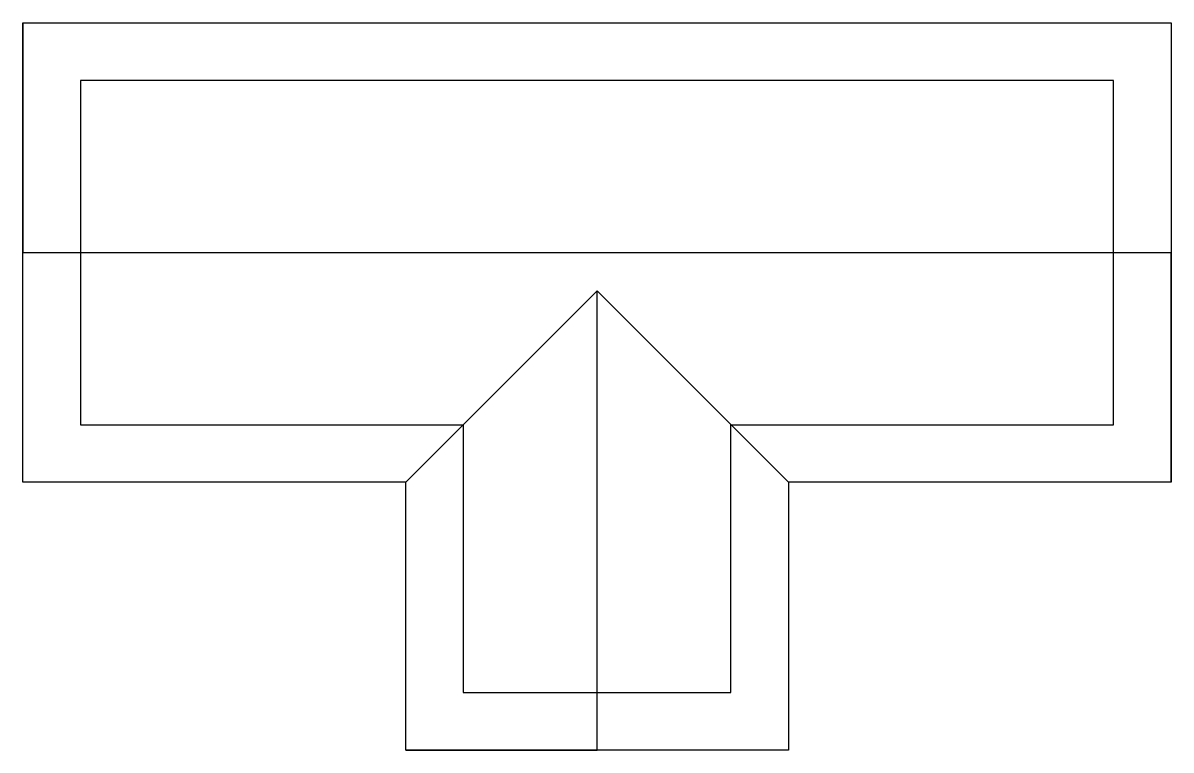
# Model space of a CAD drawing. Header units: centimetres. Extents: x 867 to 2367, y 1379 to 2329.
import ezdxf

# ---------------------------------------------------------------- set-up
doc = ezdxf.new("R2010")
doc.units = ezdxf.units.CM

msp = doc.modelspace()

# ---------------------------------------------------------------- linework, layer by layer
for p, q in [((867.3, 2328.8), (867.3, 2028.8, 146.3)), ((2367.3, 2328.8), (2367.3, 2028.8, 146.3)), ((867.3, 2028.8, 146.3), (2367.3, 2028.8, 146.3)), ((867.3, 1728.8), (867.3, 2028.8, 146.3)), ((2367.3, 1728.8), (2367.3, 2028.8, 146.3)), ((1367.3, 1728.8), (1617.3, 1978.8, 121.9)), ((1617.3, 1378.8, 121.9), (1617.3, 1978.8, 121.9)), ((1617.3, 1978.8, 121.9), (1867.3, 1728.8)), ((1367.3, 1378.8), (1617.3, 1378.8, 121.9)), ((1867.3, 1378.8), (1617.3, 1378.8, 121.9))]:
    msp.add_line(p, q)
msp.add_lwpolyline([(1792.3, 1803.8), (2292.3, 1803.8), (2292.3, 2253.8), (942.3, 2253.8), (942.3, 1803.8), (1442.3, 1803.8), (1442.3, 1728.8), (1442.3, 1453.8), (1792.3, 1453.8), (1792.3, 1728.8)], close=True)
msp.add_polyline3d([(867.3, 2328.8, 0), (2367.3, 2328.8, 0), (2367.3, 2028.8, 146.3), (2367.3, 1728.8, 0), (1867.3, 1728.8, 0), (1867.3, 1378.8, 0), (1617.3, 1378.8, 121.9), (1367.3, 1378.8, 0), (1367.3, 1728.8, 0), (867.3, 1728.8, 0), (867.3, 2028.8, 146.3), (867.3, 2328.8, 0)])

doc.saveas('drawing.dxf')
